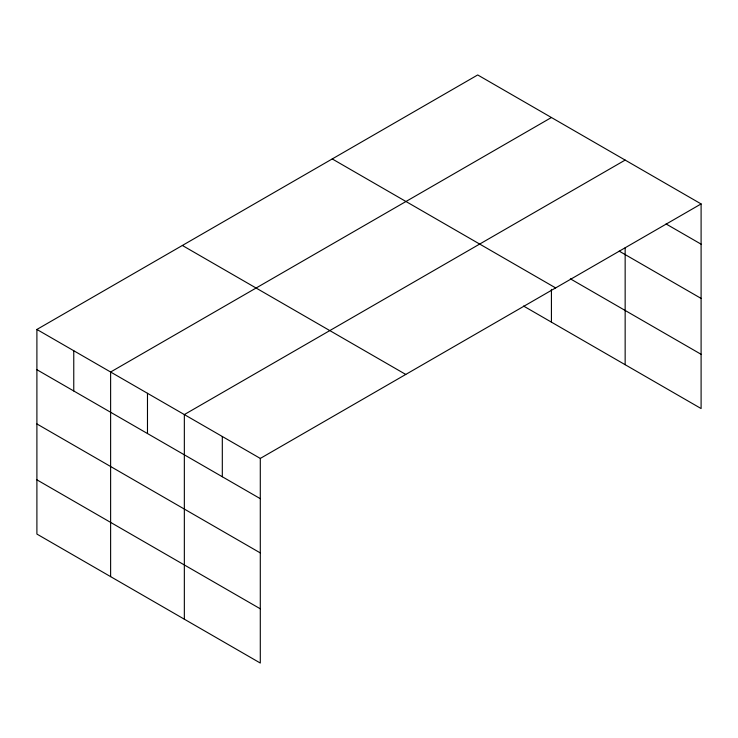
<?xml version="1.0" encoding="UTF-8"?>
<svg xmlns="http://www.w3.org/2000/svg" width="738" height="738" viewBox="0 0 738 738"><rect width="100%" height="100%" fill="white"/><g stroke="black" fill="none" stroke-linecap="round" stroke-linejoin="round"><path stroke-width="1.11" d="M36.9 329.452L260.293 458.427L260.293 663.047L36.9 534.072L36.9 329.452L477.707 74.953L701.1 203.928L701.1 408.548L523.528 306.03M551.424 117.517L110.617 372.017L110.617 576.636M625.151 160.081L184.343 414.571L184.343 619.191M260.293 458.427L701.1 203.928M666.045 223.946L701.1 244.177M619.173 251.123L701.1 298.42M570.354 278.826L701.1 354.305M332.238 158.938L555.631 287.912M182.369 245.468L405.762 374.443M36.9 369.701L260.293 498.676M36.9 423.944L260.293 552.919M36.9 479.829L260.293 608.804M625.151 247.793L625.151 364.701M551.424 289.361L551.424 322.137M222.313 436.499L222.313 476.748M147.48 393.299L147.48 433.547M73.763 350.734L73.763 390.983"/></g></svg>
